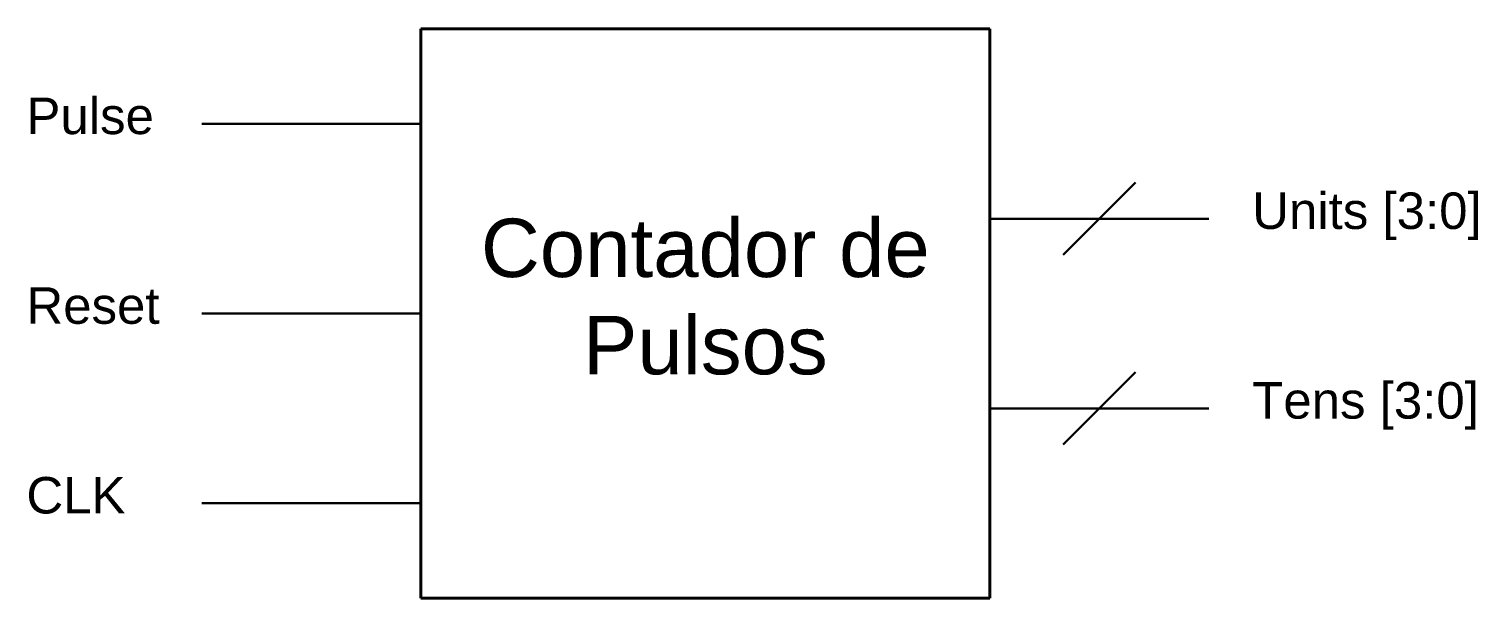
# Model space of a CAD drawing. Header units: millimetres. Extents: x -214 to 858, y 4 to 621.
# Drawn here: x 35.2 to 233.8, y 391.4 to 469.4 of the extents above; entities that cross this region are included whole.
import ezdxf

# ---------------------------------------------------------------- set-up
doc = ezdxf.new("R2010")
doc.units = ezdxf.units.MM
doc.layers.add('Cables', color=7, linetype='Continuous', lineweight=30)
doc.layers.add('Modulos', color=7, linetype='Continuous', lineweight=40)
doc.layers.add('Texto', color=7, linetype='Continuous')
doc.styles.add('Rotulado', font='arial.ttf', dxfattribs={"height": 10})

msp = doc.modelspace()

# ---------------------------------------------------------------- linework, layer by layer
at = {"layer": 'Cables', "color": 7}
for p, q in [((88.92, 469.4), (88.92, 443.4)), ((166.92, 469.4), (166.92, 449.9)), ((88.92, 456.4), (58.92, 456.4)), ((166.92, 449.9), (166.92, 430.4)), ((176.97, 438.45), (186.87, 448.35)), ((88.92, 443.4), (88.92, 417.4)), ((196.92, 443.4), (166.92, 443.4)), ((88.92, 430.4), (58.92, 430.4)), ((166.92, 430.4), (166.92, 410.9)), ((176.97, 412.45), (186.87, 422.35)), ((88.92, 417.4), (88.92, 391.4)), ((196.92, 417.4), (166.92, 417.4)), ((166.92, 410.9), (166.92, 391.4)), ((88.92, 404.4), (58.92, 404.4))]:
    msp.add_line(p, q, dxfattribs=at)
at = {"layer": 'Modulos', "color": 7}
for p, q in [((88.92, 469.4), (88.92, 391.4)), ((88.92, 469.4), (166.92, 469.4)), ((166.92, 391.4), (166.92, 469.4)), ((88.92, 391.4), (166.92, 391.4))]:
    msp.add_line(p, q, dxfattribs=at)

# ---------------------------------------------------------------- texts
at = {"layer": 'Texto', "color": 7, "attachment_point": 1, "style": 'Rotulado'}
for s, width, heights, insert, char_height in [('Pulse', 23.14, [9.56], (34.89, 459.99), 5), ('Units [3:0]', 33.577, [9.84], (202.85, 446.99), 5), ('\\pxqc;Contador de Pulsos', 78, [53.22], (88.92, 443.4), 8), ('Reset', 23.14, [9.56], (34.89, 433.99), 5), ('Tens [3:0]', 33.8517, [10.38], (202.85, 420.99), 5), ('CLK', 20.9582, [9.79], (34.89, 407.99), 5)]:
    msp.add_mtext_dynamic_manual_height_columns(s, width=width, gutter_width=50, heights=heights, dxfattribs=dict(at, insert=insert, char_height=char_height))

doc.saveas('drawing.dxf')
